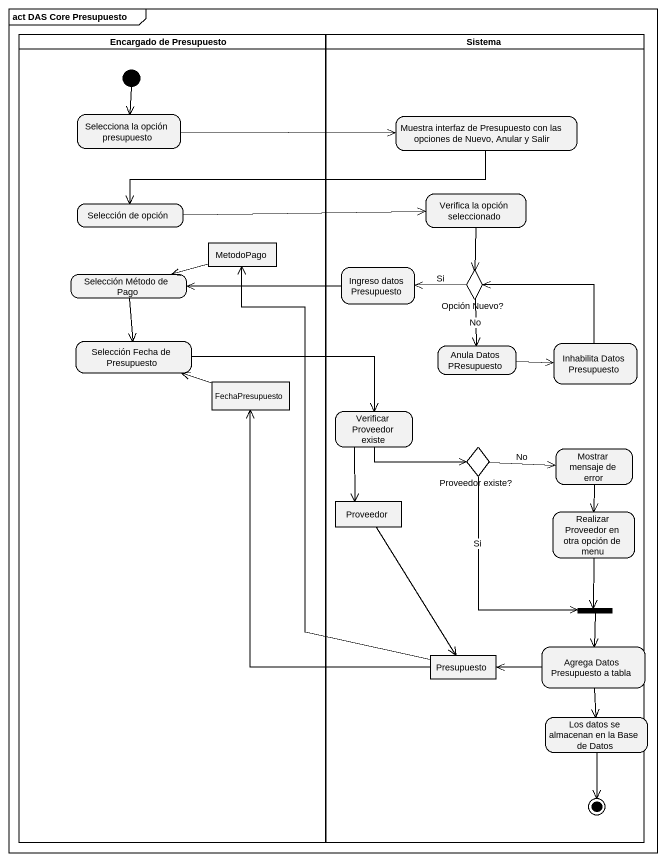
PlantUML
@startuml
mainframe act DAS Core Presupuesto
hide empty description
state "Encargado de Presupuesto" as Encargado_de_Presupuesto <<partition>> {
  state "Selecciona la opción presupuesto" as Selecciona_la_opción
  state "Selección de opción" as Selección_de_opción
  state "Selección Método de Pago" as Selección_Método_de_Pago
  state MetodoPago <<object>>
  state "Selección Fecha de Presupuesto" as Selección_Fecha_de
  state FechaPresupuesto <<object>>
  [*] --> Selecciona_la_opción
}
state Sistema <<partition>> {
  state "Muestra interfaz de Presupuesto con las opciones de Nuevo, Anular y Salir" as Muestra_interfaz_de
  state "Verifica la opción seleccionado" as Verifica_la_opción
  state "Ingreso datos Presupuesto" as Ingreso_datos_Presupuesto
  state "Opción Nuevo?" as Opción_Nuevo <<choice>>
  state "Anula Datos PResupuesto" as Anula_Datos_PResupuesto
  state "Inhabilita Datos Presupuesto" as Inhabilita_Datos_Presupuesto
  state "Verificar Proveedor existe" as Verificar_Proveedor_existe
  state "Proveedor existe?" as Proveedor_existe <<choice>>
  state "Mostrar mensaje de error" as Mostrar_mensaje_de_error
  state Proveedor <<object>>
  state "Realizar Proveedor en otra opción de menu" as Realizar_Proveedor_en_otra
  state fork1 <<join>>
  state Presupuesto <<object>>
  state "Agrega Datos Presupuesto a tabla" as Agrega_Datos_Presupuesto_a
  state final1 <<end>>
}
state "Los datos se almacenan en la Base de Datos" as Los_datos_se_almacenan_en
Selecciona_la_opción -right-> Muestra_interfaz_de
Muestra_interfaz_de -left-> Selección_de_opción
Verifica_la_opción --> Opción_Nuevo
Selección_de_opción -right-> Verifica_la_opción
Selección_Método_de_Pago --> Selección_Fecha_de
MetodoPago -left-> Selección_Método_de_Pago
Ingreso_datos_Presupuesto -left-> Selección_Método_de_Pago
Opción_Nuevo -left-> Ingreso_datos_Presupuesto : Si
Opción_Nuevo --> Anula_Datos_PResupuesto : No
Selección_Fecha_de -right-> Verificar_Proveedor_existe
Anula_Datos_PResupuesto -right-> Inhabilita_Datos_Presupuesto
Inhabilita_Datos_Presupuesto -up-> Opción_Nuevo
FechaPresupuesto -left-> Selección_Fecha_de
Verificar_Proveedor_existe -right-> Proveedor_existe
Verificar_Proveedor_existe --> Proveedor
Proveedor_existe -right-> Mostrar_mensaje_de_error : No
Proveedor_existe --> fork1 : Si
Mostrar_mensaje_de_error --> Realizar_Proveedor_en_otra
Proveedor --> Presupuesto
Realizar_Proveedor_en_otra --> fork1
fork1 --> Agrega_Datos_Presupuesto_a
Presupuesto -up-> MetodoPago
Presupuesto -up-> FechaPresupuesto
Agrega_Datos_Presupuesto_a -left-> Presupuesto
Agrega_Datos_Presupuesto_a --> Los_datos_se_almacenan_en
Los_datos_se_almacenan_en --> final1
@enduml
